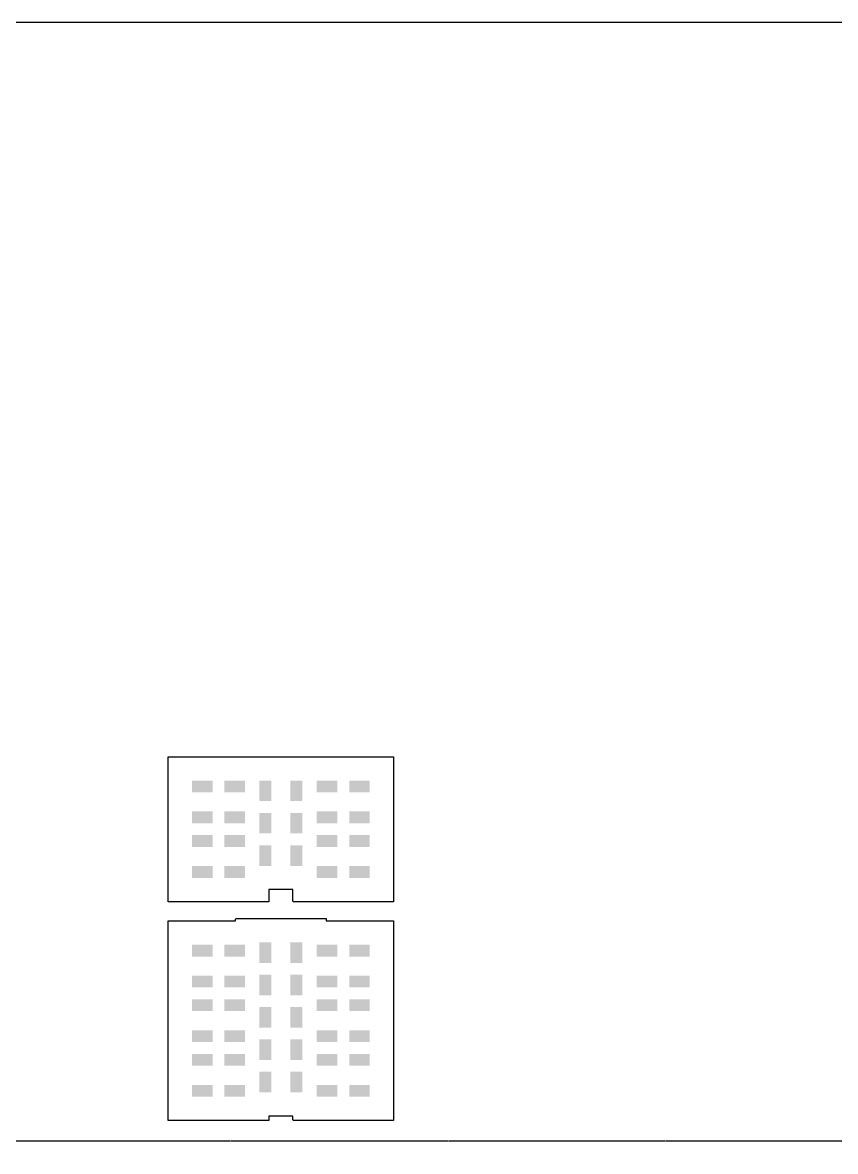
# Model space of a CAD drawing. Extents: x -52250 to 52250, y -35250 to 35250.
# Drawn here: x 1045 to 26648, y -324 to 35250 of the extents above; entities that cross this region are included whole.
import ezdxf

# ---------------------------------------------------------------- set-up
doc = ezdxf.new("R2010")
doc.units = 0
doc.header["$MEASUREMENT"] = 0
doc.linetypes.add('CENTER2', pattern=[1.125, 0.75, -0.125, 0.125, -0.125])
doc.layers.get('0').update_dxf_attribs({"linetype": 'CONTINUOUS'})
for name, color, linetype in [('jigstreet', 7, 'Continuous'), ('PKG_OUTLINE', 81, 'CONTINUOUS'), ('SOLDERMASK_PADS_BTM', 12, 'CONTINUOUS')]:
    doc.layers.add(name, color=color, linetype=linetype)

# ---------------------------------------------------------------- blocks, each defined once
blk = doc.blocks.new('*U0')
at = {"color": 0, "linetype": 'CENTER2', "transparency": 16777216}
blk.add_line((48864.373, 0), (-48864.373, 0), dxfattribs=at)

msp = doc.modelspace()

# ---------------------------------------------------------------- linework, layer by layer
at = {"layer": 'jigstreet'}
for points in [[(5657, 7541), (5633, 7542), (5632, 7566), (5632, 8542), (5632, 9288), (5632, 9392), (5632, 10264), (5632, 10368), (5632, 11114), (5632, 12090), (5633, 12114), (5657, 12115), (6677, 12115), (7757, 12115), (7781, 12115), (8757, 12115), (8777, 12115), (9587, 12115), (9607, 12115), (10583, 12115), (10607, 12115), (11687, 12115), (12707, 12115), (12731, 12114), (12732, 12090), (12732, 11114), (12732, 10368), (12732, 10264), (12732, 9392), (12732, 9288), (12732, 8542), (12732, 7566), (12731, 7542), (12707, 7541), (11687, 7541), (10607, 7541), (9587, 7541), (9563, 7542), (9562, 7566), (9562, 7925), (8802, 7925), (8802, 7566), (8801, 7542), (8777, 7541), (7757, 7541), (6677, 7541), (5657, 7541)], [(5633, 649), (5632, 673), (5632, 1649), (5632, 2395), (5632, 2499), (5632, 3371), (5632, 3475), (5632, 4117), (5632, 4221), (5632, 5093), (5632, 5197), (5632, 5943), (5632, 6919), (5633, 6943), (5657, 6944), (6677, 6944), (7756, 6944), (7756, 6990), (7757, 7014), (7781, 7015), (8757, 7015), (9607, 7015), (10583, 7015), (10607, 7014), (10608, 6990), (10608, 6944), (11687, 6944), (12707, 6944), (12731, 6943), (12732, 6919), (12732, 5943), (12732, 5197), (12732, 5093), (12732, 4221), (12732, 4117), (12732, 3475), (12732, 3371), (12732, 2499), (12732, 2395), (12732, 1649), (12732, 673), (12731, 649), (12707, 648), (11687, 648), (10607, 648), (9587, 648), (9563, 649), (9562, 673), (9562, 785), (8802, 785), (8802, 673), (8801, 649), (8777, 648), (7757, 648), (6677, 648), (5657, 648), (5633, 649)]]:
    msp.add_lwpolyline(points, dxfattribs=at)
at = {"layer": 'PKG_OUTLINE'}
msp.add_lwpolyline([(-45479, -35250), (52250, -35250), (52250, 35250), (-45479, 35250, -0.830616), (-47621, 35250), (-52250, 35250), (-52250, -35250), (-47621, -35250, -0.830616)], format="xyb", close=True, dxfattribs=at)
at = {"layer": 'SOLDERMASK_PADS_BTM'}
for points in [[(6382, 10989), (7032, 10989), (6382, 11365), (7032, 11365)], [(7402, 10989), (8052, 10989), (7402, 11365), (8052, 11365)], [(8506, 10715), (8882, 10715), (8506, 11365), (8882, 11365)], [(9482, 10715), (9858, 10715), (9482, 11365), (9858, 11365)], [(10312, 10989), (10962, 10989), (10312, 11365), (10962, 11365)], [(11332, 10989), (11982, 10989), (11332, 11365), (11982, 11365)], [(6382, 10013), (7032, 10013), (6382, 10389), (7032, 10389)], [(7402, 10013), (8052, 10013), (7402, 10389), (8052, 10389)], [(8506, 9695), (8882, 9695), (8506, 10345), (8882, 10345)], [(9482, 9695), (9858, 9695), (9482, 10345), (9858, 10345)], [(10312, 10013), (10962, 10013), (10312, 10389), (10962, 10389)], [(11332, 10013), (11982, 10013), (11332, 10389), (11982, 10389)], [(6382, 9267), (7032, 9267), (6382, 9643), (7032, 9643)], [(7402, 9267), (8052, 9267), (7402, 9643), (8052, 9643)], [(10312, 9267), (10962, 9267), (10312, 9643), (10962, 9643)], [(11332, 9267), (11982, 9267), (11332, 9643), (11982, 9643)], [(8506, 8675), (8882, 8675), (8506, 9325), (8882, 9325)], [(9482, 8675), (9858, 8675), (9482, 9325), (9858, 9325)], [(6382, 8291), (7032, 8291), (6382, 8667), (7032, 8667)], [(7402, 8291), (8052, 8291), (7402, 8667), (8052, 8667)], [(10312, 8291), (10962, 8291), (10312, 8667), (10962, 8667)], [(11332, 8291), (11982, 8291), (11332, 8667), (11982, 8667)], [(6382, 5818), (7032, 5818), (6382, 6194), (7032, 6194)], [(7402, 5818), (8052, 5818), (7402, 6194), (8052, 6194)], [(8506, 5615), (8882, 5615), (8506, 6265), (8882, 6265)], [(9482, 5615), (9858, 5615), (9482, 6265), (9858, 6265)], [(10312, 5818), (10962, 5818), (10312, 6194), (10962, 6194)], [(11332, 5818), (11982, 5818), (11332, 6194), (11982, 6194)], [(6382, 4842), (7032, 4842), (6382, 5218), (7032, 5218)], [(7402, 4842), (8052, 4842), (7402, 5218), (8052, 5218)], [(8506, 4595), (8882, 4595), (8506, 5245), (8882, 5245)], [(9482, 4595), (9858, 4595), (9482, 5245), (9858, 5245)], [(10312, 4842), (10962, 4842), (10312, 5218), (10962, 5218)], [(11332, 4842), (11982, 4842), (11332, 5218), (11982, 5218)], [(6382, 4096), (7032, 4096), (6382, 4472), (7032, 4472)], [(7402, 4096), (8052, 4096), (7402, 4472), (8052, 4472)], [(10312, 4096), (10962, 4096), (10312, 4472), (10962, 4472)], [(11332, 4096), (11982, 4096), (11332, 4472), (11982, 4472)], [(8506, 3575), (8882, 3575), (8506, 4225), (8882, 4225)], [(9482, 3575), (9858, 3575), (9482, 4225), (9858, 4225)], [(6382, 3120), (7032, 3120), (6382, 3496), (7032, 3496)], [(7402, 3120), (8052, 3120), (7402, 3496), (8052, 3496)], [(8506, 2555), (8882, 2555), (8506, 3205), (8882, 3205)], [(9482, 2555), (9858, 2555), (9482, 3205), (9858, 3205)], [(10312, 3120), (10962, 3120), (10312, 3496), (10962, 3496)], [(11332, 3120), (11982, 3120), (11332, 3496), (11982, 3496)], [(6382, 2374), (7032, 2374), (6382, 2750), (7032, 2750)], [(7402, 2374), (8052, 2374), (7402, 2750), (8052, 2750)], [(10312, 2374), (10962, 2374), (10312, 2750), (10962, 2750)], [(11332, 2374), (11982, 2374), (11332, 2750), (11982, 2750)], [(8506, 1535), (8882, 1535), (8506, 2185), (8882, 2185)], [(9482, 1535), (9858, 1535), (9482, 2185), (9858, 2185)], [(6382, 1398), (7032, 1398), (6382, 1774), (7032, 1774)], [(7402, 1398), (8052, 1398), (7402, 1774), (8052, 1774)], [(10312, 1398), (10962, 1398), (10312, 1774), (10962, 1774)], [(11332, 1398), (11982, 1398), (11332, 1774), (11982, 1774)]]:
    msp.add_solid(points, dxfattribs=at)

# ---------------------------------------------------------------- block references
at = {"linetype": 'CENTER2'}
msp.add_blockref('*U0', (3386, 0), dxfattribs=at)

doc.saveas('drawing.dxf')
